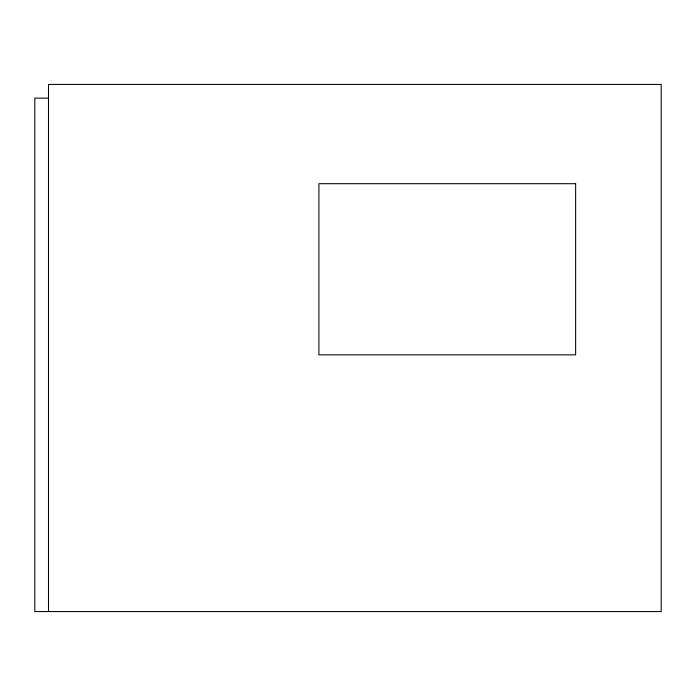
<?xml version="1.0" encoding="UTF-8"?>
<svg xmlns="http://www.w3.org/2000/svg" width="696" height="696" viewBox="0 0 696 696"><rect width="100%" height="100%" fill="white"/><g stroke="black" fill="none" stroke-linecap="round" stroke-linejoin="round"><path stroke-width="1.04" d="M48.494 98.127L34.8 98.127L34.8 611.567L661.2 611.567L661.2 84.433L48.494 84.433L48.494 611.567M575.627 183.701L318.907 183.701L318.907 354.847L575.627 354.847L575.627 183.701"/></g></svg>
